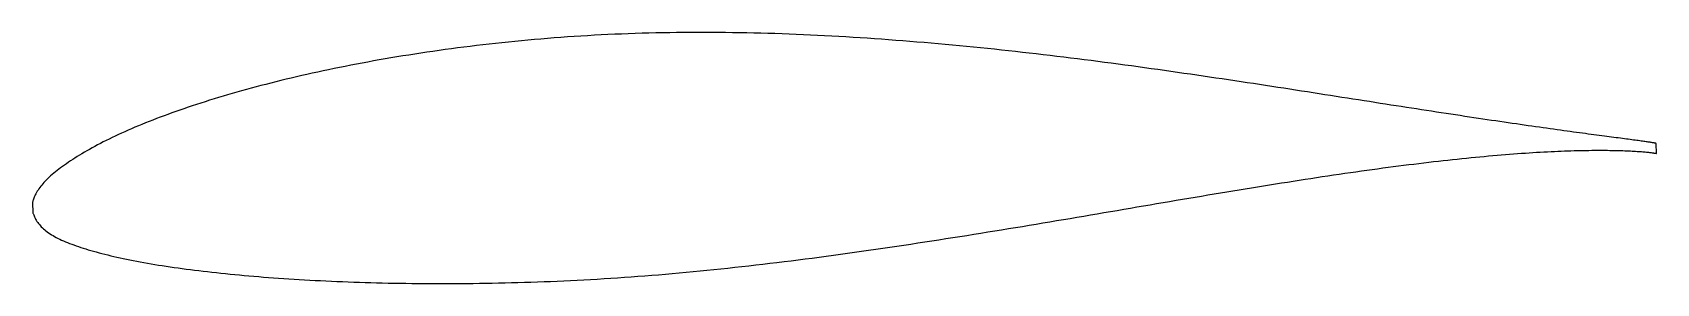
# Model space of a CAD drawing. Header units: metres. Extents: x -19.2 to 39, y -3.4 to 5.7.
import ezdxf

# ---------------------------------------------------------------- set-up
doc = ezdxf.new("R2010")
doc.units = ezdxf.units.M

msp = doc.modelspace()

# ---------------------------------------------------------------- linework, layer by layer
msp.add_lwpolyline([(39.033, 1.673), (39.032, 1.673), (39.029, 1.674), (39.023, 1.676), (39.016, 1.677), (39.005, 1.679), (38.993, 1.682), (38.979, 1.685), (38.962, 1.688), (38.943, 1.691), (38.922, 1.695), (38.898, 1.698), (38.872, 1.703), (38.845, 1.707), (38.814, 1.712), (38.782, 1.716), (38.748, 1.722), (38.711, 1.727), (38.672, 1.733), (38.631, 1.738), (38.587, 1.745), (38.542, 1.751), (38.494, 1.758), (38.444, 1.764), (38.392, 1.772), (38.338, 1.779), (38.281, 1.787), (38.222, 1.794), (38.162, 1.803), (38.099, 1.811), (38.033, 1.82), (37.966, 1.829), (37.897, 1.838), (37.825, 1.847), (37.751, 1.857), (37.675, 1.867), (37.597, 1.877), (37.517, 1.888), (37.435, 1.899), (37.35, 1.91), (37.264, 1.921), (37.175, 1.933), (37.085, 1.945), (36.992, 1.957), (36.897, 1.97), (36.8, 1.983), (36.701, 1.996), (36.6, 2.01), (36.497, 2.023), (36.392, 2.038), (36.285, 2.052), (36.175, 2.067), (36.064, 2.082), (35.951, 2.098), (35.836, 2.113), (35.718, 2.129), (35.599, 2.146), (35.478, 2.162), (35.355, 2.18), (35.23, 2.197), (35.103, 2.215), (34.974, 2.233), (34.843, 2.252), (34.71, 2.27), (34.575, 2.29), (34.439, 2.309), (34.3, 2.329), (34.16, 2.349), (34.017, 2.37), (33.873, 2.391), (33.727, 2.412), (33.579, 2.434), (33.43, 2.456), (33.278, 2.478), (33.125, 2.501), (32.97, 2.524), (32.813, 2.547), (32.655, 2.571), (32.494, 2.595), (32.332, 2.62), (32.168, 2.644), (32.003, 2.669), (31.836, 2.694), (31.667, 2.72), (31.496, 2.746), (31.324, 2.773), (31.15, 2.799), (30.974, 2.826), (30.797, 2.853), (30.618, 2.881), (30.438, 2.909), (30.256, 2.937), (30.073, 2.965), (29.887, 2.994), (29.701, 3.023), (29.513, 3.052), (29.323, 3.082), (29.132, 3.111), (28.939, 3.141), (28.745, 3.172), (28.55, 3.202), (28.353, 3.233), (28.154, 3.264), (27.954, 3.295), (27.753, 3.327), (27.551, 3.358), (27.347, 3.39), (27.141, 3.422), (26.935, 3.455), (26.727, 3.487), (26.517, 3.52), (26.307, 3.552), (26.095, 3.585), (25.882, 3.619), (25.668, 3.652), (25.452, 3.685), (25.236, 3.718), (25.018, 3.752), (24.799, 3.785), (24.579, 3.819), (24.357, 3.852), (24.135, 3.886), (23.911, 3.92), (23.687, 3.953), (23.461, 3.987), (23.235, 4.021), (23.007, 4.055), (22.778, 4.088), (22.548, 4.122), (22.318, 4.156), (22.086, 4.189), (21.853, 4.223), (21.62, 4.256), (21.386, 4.289), (21.15, 4.322), (20.914, 4.356), (20.677, 4.389), (20.439, 4.421), (20.201, 4.454), (19.961, 4.486), (19.721, 4.519), (19.48, 4.551), (19.239, 4.582), (18.996, 4.614), (18.753, 4.645), (18.509, 4.676), (18.265, 4.707), (18.02, 4.738), (17.774, 4.768), (17.528, 4.798), (17.281, 4.828), (17.034, 4.857), (16.786, 4.886), (16.537, 4.915), (16.288, 4.943), (16.039, 4.971), (15.789, 4.998), (15.539, 5.025), (15.288, 5.052), (15.037, 5.078), (14.785, 5.104), (14.533, 5.129), (14.281, 5.154), (14.028, 5.179), (13.775, 5.202), (13.522, 5.226), (13.268, 5.249), (13.015, 5.271), (12.761, 5.293), (12.506, 5.314), (12.252, 5.335), (11.997, 5.356), (11.743, 5.375), (11.488, 5.394), (11.233, 5.413), (10.978, 5.431), (10.723, 5.448), (10.468, 5.465), (10.212, 5.481), (9.957, 5.497), (9.702, 5.512), (9.447, 5.526), (9.192, 5.539), (8.936, 5.552), (8.681, 5.564), (8.427, 5.576), (8.172, 5.587), (7.917, 5.597), (7.663, 5.606), (7.408, 5.615), (7.154, 5.623), (6.901, 5.63), (6.647, 5.636), (6.394, 5.642), (6.14, 5.646), (5.888, 5.65), (5.635, 5.654), (5.383, 5.656), (5.131, 5.658), (4.88, 5.658), (4.629, 5.658), (4.379, 5.657), (4.129, 5.656), (3.879, 5.653), (3.63, 5.65), (3.381, 5.646), (3.133, 5.64), (2.885, 5.634), (2.638, 5.628), (2.392, 5.62), (2.146, 5.611), (1.901, 5.602), (1.656, 5.592), (1.412, 5.581), (1.168, 5.569), (0.926, 5.556), (0.684, 5.542), (0.443, 5.528), (0.202, 5.512), (-0.038, 5.496), (-0.277, 5.479), (-0.515, 5.461), (-0.752, 5.443), (-0.989, 5.423), (-1.224, 5.403), (-1.459, 5.382), (-1.693, 5.36), (-1.926, 5.337), (-2.158, 5.314), (-2.39, 5.289), (-2.62, 5.265), (-2.849, 5.239), (-3.078, 5.213), (-3.305, 5.186), (-3.531, 5.158), (-3.756, 5.13), (-3.981, 5.101), (-4.204, 5.071), (-4.426, 5.041), (-4.647, 5.01), (-4.866, 4.978), (-5.085, 4.946), (-5.303, 4.914), (-5.519, 4.881), (-5.734, 4.847), (-5.948, 4.813), (-6.161, 4.778), (-6.373, 4.742), (-6.583, 4.706), (-6.792, 4.67), (-7, 4.633), (-7.206, 4.595), (-7.411, 4.557), (-7.615, 4.519), (-7.817, 4.48), (-8.019, 4.44), (-8.218, 4.4), (-8.417, 4.36), (-8.614, 4.319), (-8.809, 4.277), (-9.003, 4.235), (-9.196, 4.193), (-9.387, 4.15), (-9.577, 4.107), (-9.765, 4.063), (-9.952, 4.019), (-10.137, 3.975), (-10.321, 3.93), (-10.503, 3.885), (-10.684, 3.839), (-10.863, 3.794), (-11.04, 3.748), (-11.216, 3.701), (-11.39, 3.654), (-11.563, 3.607), (-11.734, 3.56), (-11.903, 3.512), (-12.071, 3.464), (-12.237, 3.416), (-12.401, 3.367), (-12.563, 3.318), (-12.724, 3.269), (-12.883, 3.22), (-13.041, 3.171), (-13.197, 3.121), (-13.35, 3.071), (-13.503, 3.021), (-13.653, 2.97), (-13.802, 2.92), (-13.948, 2.869), (-14.093, 2.818), (-14.236, 2.767), (-14.378, 2.716), (-14.517, 2.665), (-14.655, 2.613), (-14.79, 2.562), (-14.924, 2.51), (-15.056, 2.458), (-15.186, 2.406), (-15.314, 2.354), (-15.44, 2.302), (-15.565, 2.25), (-15.687, 2.198), (-15.807, 2.145), (-15.926, 2.093), (-16.042, 2.04), (-16.157, 1.987), (-16.269, 1.935), (-16.38, 1.882), (-16.488, 1.829), (-16.595, 1.776), (-16.699, 1.723), (-16.802, 1.67), (-16.902, 1.617), (-17.001, 1.564), (-17.097, 1.512), (-17.191, 1.459), (-17.284, 1.406), (-17.374, 1.354), (-17.462, 1.302), (-17.548, 1.25), (-17.632, 1.198), (-17.714, 1.147), (-17.794, 1.096), (-17.872, 1.045), (-17.947, 0.994), (-18.021, 0.944), (-18.092, 0.894), (-18.161, 0.844), (-18.229, 0.795), (-18.294, 0.746), (-18.356, 0.697), (-18.417, 0.649), (-18.476, 0.6), (-18.532, 0.552), (-18.587, 0.505), (-18.639, 0.457), (-18.689, 0.41), (-18.737, 0.363), (-18.782, 0.316), (-18.826, 0.269), (-18.867, 0.223), (-18.906, 0.177), (-18.943, 0.131), (-18.978, 0.086), (-19.01, 0.041), (-19.041, -0.004), (-19.069, -0.048), (-19.095, -0.091), (-19.119, -0.134), (-19.14, -0.175), (-19.16, -0.216), (-19.177, -0.256), (-19.192, -0.294), (-19.205, -0.33), (-19.216, -0.363), (-19.225, -0.393), (-19.232, -0.419), (-19.236, -0.439), (-19.239, -0.452), (-19.225, -0.824), (-19.224, -0.827), (-19.221, -0.836), (-19.214, -0.85), (-19.206, -0.871), (-19.195, -0.899), (-19.181, -0.933), (-19.165, -0.969), (-19.147, -1.008), (-19.127, -1.047), (-19.104, -1.087), (-19.079, -1.127), (-19.052, -1.167), (-19.023, -1.207), (-18.991, -1.246), (-18.957, -1.285), (-18.922, -1.323), (-18.884, -1.36), (-18.843, -1.398), (-18.801, -1.434), (-18.756, -1.47), (-18.71, -1.505), (-18.661, -1.54), (-18.61, -1.574), (-18.557, -1.608), (-18.501, -1.641), (-18.444, -1.674), (-18.384, -1.706), (-18.322, -1.738), (-18.258, -1.769), (-18.192, -1.8), (-18.124, -1.83), (-18.054, -1.86), (-17.982, -1.889), (-17.907, -1.919), (-17.83, -1.947), (-17.752, -1.976), (-17.671, -2.005), (-17.588, -2.033), (-17.503, -2.061), (-17.415, -2.089), (-17.326, -2.117), (-17.235, -2.145), (-17.142, -2.172), (-17.046, -2.2), (-16.949, -2.227), (-16.849, -2.254), (-16.747, -2.281), (-16.644, -2.308), (-16.538, -2.334), (-16.431, -2.361), (-16.321, -2.386), (-16.209, -2.412), (-16.096, -2.438), (-15.98, -2.463), (-15.862, -2.488), (-15.743, -2.512), (-15.621, -2.537), (-15.498, -2.56), (-15.373, -2.584), (-15.245, -2.607), (-15.116, -2.63), (-14.985, -2.653), (-14.852, -2.675), (-14.717, -2.697), (-14.581, -2.718), (-14.442, -2.739), (-14.301, -2.76), (-14.159, -2.781), (-14.015, -2.802), (-13.869, -2.822), (-13.721, -2.841), (-13.572, -2.861), (-13.42, -2.88), (-13.267, -2.899), (-13.113, -2.917), (-12.956, -2.935), (-12.798, -2.953), (-12.637, -2.971), (-12.476, -2.988), (-12.312, -3.005), (-12.147, -3.021), (-11.98, -3.037), (-11.812, -3.053), (-11.641, -3.069), (-11.47, -3.084), (-11.296, -3.099), (-11.121, -3.113), (-10.945, -3.127), (-10.766, -3.141), (-10.586, -3.155), (-10.405, -3.168), (-10.222, -3.18), (-10.038, -3.192), (-9.852, -3.204), (-9.664, -3.216), (-9.475, -3.227), (-9.285, -3.238), (-9.093, -3.248), (-8.9, -3.258), (-8.705, -3.268), (-8.509, -3.277), (-8.312, -3.285), (-8.113, -3.293), (-7.912, -3.301), (-7.711, -3.309), (-7.508, -3.315), (-7.303, -3.322), (-7.098, -3.328), (-6.891, -3.333), (-6.683, -3.338), (-6.474, -3.343), (-6.263, -3.347), (-6.051, -3.35), (-5.838, -3.353), (-5.624, -3.356), (-5.408, -3.358), (-5.192, -3.36), (-4.974, -3.361), (-4.755, -3.362), (-4.535, -3.362), (-4.314, -3.362), (-4.092, -3.361), (-3.869, -3.36), (-3.644, -3.358), (-3.419, -3.356), (-3.193, -3.353), (-2.966, -3.35), (-2.737, -3.346), (-2.508, -3.341), (-2.278, -3.336), (-2.047, -3.33), (-1.815, -3.324), (-1.582, -3.318), (-1.349, -3.31), (-1.114, -3.302), (-0.879, -3.293), (-0.643, -3.284), (-0.406, -3.274), (-0.168, -3.263), (0.07, -3.252), (0.309, -3.24), (0.549, -3.227), (0.79, -3.214), (1.031, -3.2), (1.273, -3.185), (1.516, -3.17), (1.759, -3.154), (2.003, -3.137), (2.247, -3.119), (2.492, -3.101), (2.737, -3.082), (2.984, -3.063), (3.23, -3.043), (3.477, -3.022), (3.725, -3), (3.973, -2.978), (4.221, -2.955), (4.47, -2.932), (4.719, -2.908), (4.969, -2.883), (5.218, -2.858), (5.469, -2.832), (5.719, -2.806), (5.97, -2.778), (6.222, -2.751), (6.473, -2.722), (6.725, -2.693), (6.977, -2.664), (7.229, -2.634), (7.481, -2.604), (7.734, -2.573), (7.986, -2.542), (8.239, -2.51), (8.492, -2.477), (8.745, -2.445), (8.998, -2.411), (9.252, -2.377), (9.505, -2.343), (9.758, -2.309), (10.011, -2.274), (10.264, -2.238), (10.518, -2.202), (10.771, -2.166), (11.024, -2.13), (11.277, -2.093), (11.53, -2.056), (11.782, -2.019), (12.035, -1.981), (12.287, -1.943), (12.54, -1.905), (12.792, -1.866), (13.044, -1.827), (13.295, -1.788), (13.546, -1.749), (13.797, -1.71), (14.048, -1.67), (14.299, -1.631), (14.549, -1.59), (14.798, -1.55), (15.048, -1.51), (15.297, -1.47), (15.545, -1.429), (15.793, -1.389), (16.041, -1.348), (16.288, -1.307), (16.535, -1.266), (16.781, -1.225), (17.027, -1.184), (17.272, -1.143), (17.517, -1.102), (17.761, -1.061), (18.004, -1.02), (18.247, -0.978), (18.489, -0.937), (18.731, -0.896), (18.972, -0.855), (19.212, -0.814), (19.451, -0.773), (19.69, -0.733), (19.928, -0.692), (20.166, -0.651), (20.402, -0.611), (20.638, -0.571), (20.873, -0.531), (21.107, -0.491), (21.34, -0.451), (21.572, -0.411), (21.804, -0.372), (22.035, -0.333), (22.264, -0.294), (22.493, -0.256), (22.721, -0.217), (22.948, -0.179), (23.174, -0.142), (23.398, -0.104), (23.622, -0.067), (23.845, -0.03), (24.067, 0.007), (24.288, 0.043), (24.507, 0.079), (24.726, 0.114), (24.943, 0.15), (25.16, 0.184), (25.375, 0.219), (25.589, 0.253), (25.802, 0.286), (26.013, 0.32), (26.224, 0.352), (26.433, 0.385), (26.641, 0.417), (26.847, 0.448), (27.053, 0.479), (27.257, 0.51), (27.46, 0.54), (27.661, 0.57), (27.862, 0.599), (28.06, 0.628), (28.258, 0.656), (28.454, 0.684), (28.649, 0.711), (28.842, 0.737), (29.034, 0.764), (29.224, 0.789), (29.413, 0.814), (29.601, 0.839), (29.787, 0.863), (29.971, 0.887), (30.154, 0.91), (30.336, 0.932), (30.516, 0.954), (30.694, 0.976), (30.871, 0.997), (31.046, 1.017), (31.22, 1.037), (31.392, 1.057), (31.562, 1.075), (31.731, 1.094), (31.898, 1.112), (32.064, 1.129), (32.228, 1.145), (32.39, 1.162), (32.55, 1.177), (32.709, 1.193), (32.866, 1.207), (33.022, 1.221), (33.175, 1.235), (33.327, 1.248), (33.477, 1.261), (33.625, 1.273), (33.772, 1.284), (33.917, 1.296), (34.06, 1.306), (34.201, 1.316), (34.34, 1.326), (34.477, 1.335), (34.613, 1.344), (34.746, 1.352), (34.878, 1.359), (35.008, 1.367), (35.136, 1.373), (35.262, 1.38), (35.386, 1.385), (35.509, 1.391), (35.629, 1.396), (35.747, 1.4), (35.864, 1.404), (35.978, 1.408), (36.091, 1.412), (36.201, 1.415), (36.31, 1.417), (36.416, 1.419), (36.521, 1.421), (36.623, 1.423), (36.724, 1.424), (36.822, 1.425), (36.919, 1.425), (37.013, 1.425), (37.105, 1.425), (37.195, 1.425), (37.284, 1.424), (37.37, 1.423), (37.454, 1.422), (37.536, 1.42), (37.615, 1.419), (37.693, 1.417), (37.769, 1.414), (37.842, 1.412), (37.914, 1.409), (37.983, 1.407), (38.05, 1.404), (38.115, 1.401), (38.178, 1.398), (38.238, 1.394), (38.297, 1.391), (38.353, 1.387), (38.407, 1.383), (38.459, 1.38), (38.509, 1.376), (38.557, 1.372), (38.602, 1.368), (38.646, 1.364), (38.687, 1.36), (38.726, 1.356), (38.762, 1.352), (38.797, 1.348), (38.829, 1.344), (38.859, 1.341), (38.887, 1.337), (38.913, 1.333), (38.936, 1.33), (38.957, 1.327), (38.976, 1.323), (38.993, 1.321), (39.008, 1.318), (39.02, 1.316), (39.03, 1.313), (39.038, 1.312), (39.043, 1.31), (39.047, 1.309), (39.048, 1.309)], close=True)

doc.saveas('drawing.dxf')
